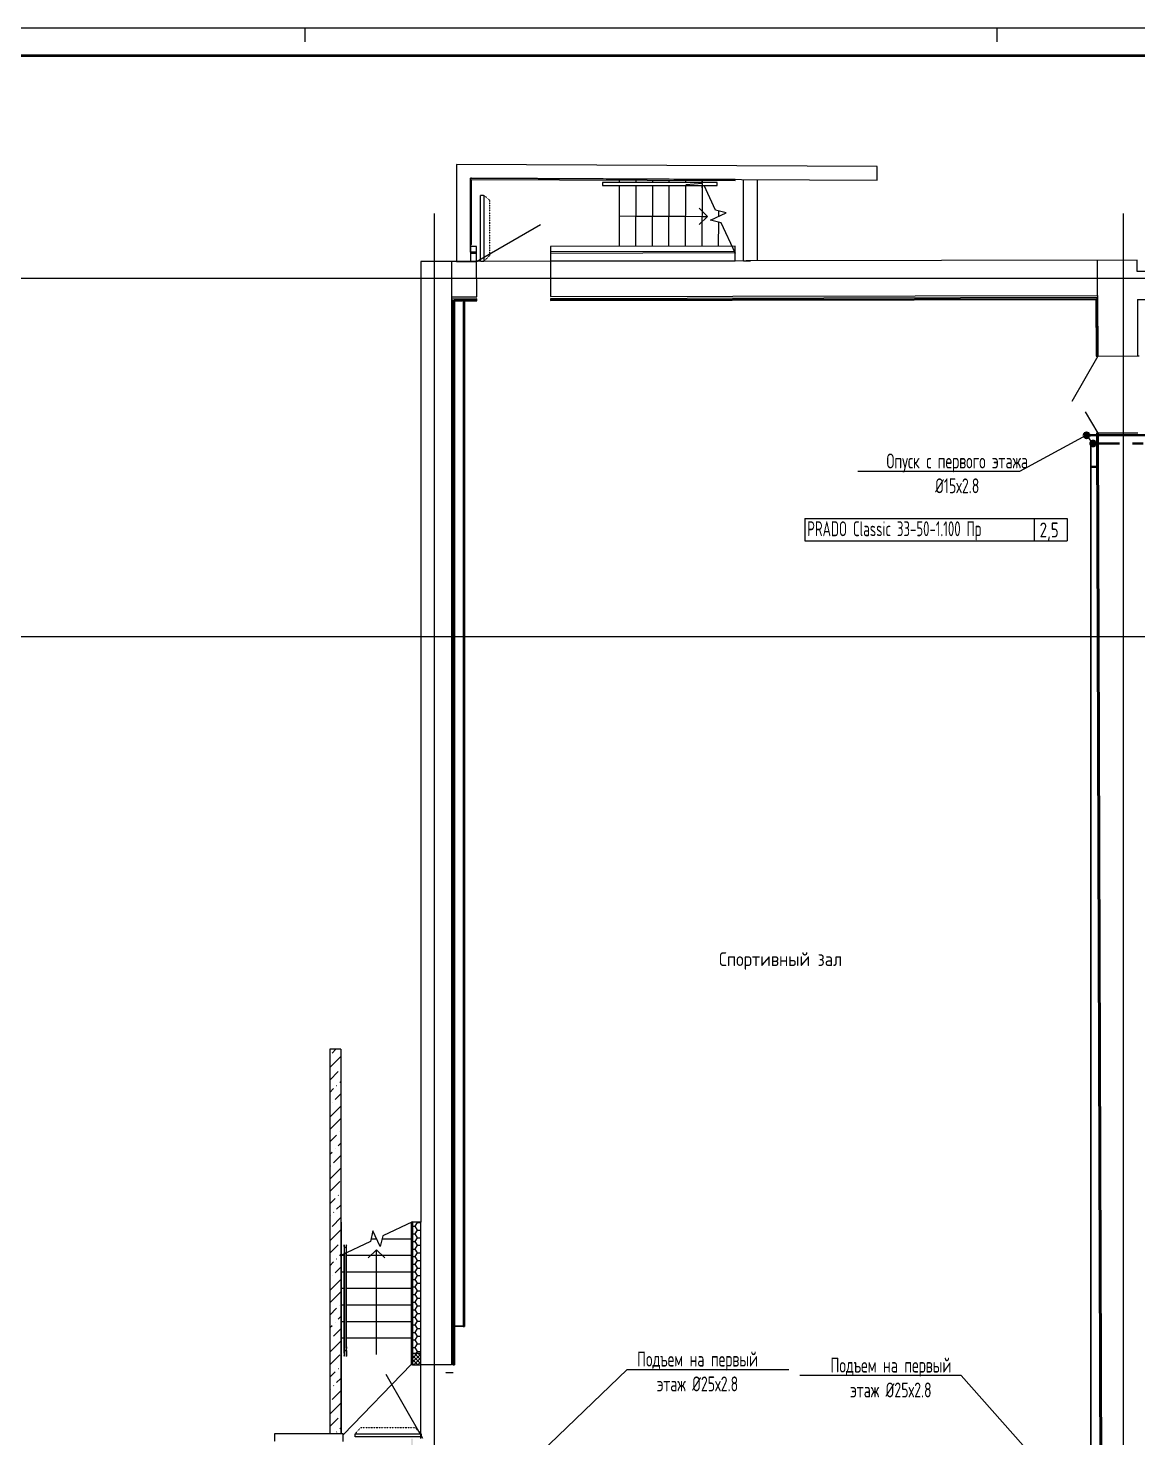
# Model space of a CAD drawing. Header units: millimetres. Extents: x -3929 to 624051, y 52832 to 514950.
# Drawn here: x 183430 to 203555, y 86660 to 112232 of the extents above; entities that cross this region are included whole.
import ezdxf
from ezdxf import colors
from ezdxf.entities.mleader import LeaderData, LeaderLine
from ezdxf.enums import TextEntityAlignment as Align
from ezdxf.math import Vec2, Vec3

# ---------------------------------------------------------------- set-up
doc = ezdxf.new("R2010")
doc.units = ezdxf.units.MM
for name, pattern in [('ADSK_Линия сетки', [25, 20, -2.5, 0, -2.5]), ('ADSK_Пунктирная_п1', [0.53, 0, -0.53]), ('ADSK_Штриховая_ш3 п1_5', [4.5, 3, -1.5]), ('ADSK_Штрихпунктирная 2 точки_ш15 п1_5 п1_5 п1_5', [19.5, 15, -1.5, 0, -1.5, 0, -1.5]), ('Hidden', [7.14375, 4.7625, -2.38125])]:
    doc.linetypes.add(name, pattern=pattern)
for name, color, linetype in [('9_Форматы', 7, 'Continuous'), ('ПРИБОРЫ', 3, 'Continuous'), ('статистика приборов', 252, 'Continuous'), ('стояки', 7, 'Continuous')]:
    doc.layers.add(name, color=color, linetype=linetype)
for name, color, linetype, lineweight in [('Аннотация', 7, 'Continuous', 18), ('Двери', 7, 'Continuous', 9), ('Лестницы', 7, 'Continuous', 9), ('Марки помещений', 7, 'Continuous', 20), ('ОВ-рамка', 7, 'Continuous', 30), ('ОВ-ТЕКСТ', 7, 'Continuous', 25), ('Ограждение', 7, 'Continuous', 9), ('Оси', 253, 'Continuous', 9), ('Перекрытие', 7, 'Continuous', 18), ('Стены внутренние', 7, 'Continuous', 18), ('Стены наружные', 7, 'Continuous', 18), ('Стены несущие', 7, 'Continuous', 30), ('Стены отделка', 7, 'Continuous', 30), ('Стены перегородки', 7, 'Continuous', 30), ('Стены штриховка', 7, 'Continuous', 9), ('Стрелки вверх', 7, 'Continuous', 18), ('Узлы', 7, 'Continuous', 18)]:
    doc.layers.add(name, color=color, linetype=linetype, lineweight=lineweight)
doc.layers.add('Линии', color=7, linetype='Continuous', lineweight=9, true_color=0x00a600)
doc.layers.add('т11.2', color=7, linetype='Continuous', true_color=0x6d366d)
doc.layers.add('т21.2', color=7, linetype='Continuous', true_color=0x004285)
doc.styles.add('GOST Common_2', font='GOST_Common.ttf', dxfattribs={"width": 0.9, "height": 250})
doc.styles.add('СТИЛЬ', font='simplex.shx', dxfattribs={"width": 0.65})

# ---------------------------------------------------------------- blocks, each defined once
blk = doc.blocks.new('подвал')
at = {"layer": 'Стены внутренние', "lineweight": 5}
for points in [[(382068.524, -320053.324), (382068.524, -302954.303), (382056.524, -302954.303), (382056.524, -320053.324)], [(382081.451, -320053.324), (382081.451, -302928.446), (382069.451, -302928.446), (382069.451, -320053.324)], [(393436.242, -325139.303), (393448.242, -325139.303), (393448.242, -305539.303), (393436.242, -305539.303), (393436.242, -324182.321)], [(393448.242, -305945.303), (393542.51, -305945.303), (393541.956, -305933.303), (393448.242, -305933.303)], [(382056.524, -321539.303), (382068.524, -321539.303), (382068.524, -320053.324), (382056.524, -320053.324), (382056.524, -321534.303)], [(382069.451, -321539.303), (382081.451, -321539.303), (382081.451, -320053.324), (382069.451, -320053.324)], [(381901.451, -321534.303), (382056.524, -321534.303), (382056.524, -321522.303), (381901.451, -321522.303)]]:
    blk.add_hatch(color=8, dxfattribs=at).paths.add_polyline_path(points)
at = {"layer": 'Стены наружные', "lineweight": 5}
blk.add_hatch(color=8, dxfattribs=at).paths.add_polyline_path([(381138.026, -320053.324), (381139.451, -320053.324), (381139.451, -319643.096), (381119.451, -319643.096), (381119.451, -320053.324)])
h = blk.add_hatch(color=8, dxfattribs=at)
h.paths.add_polyline_path([(381119.451, -324803.096), (381139.451, -324803.096), (381139.451, -323570.621), (381119.451, -323570.621), (381119.451, -324793.096)])
h.paths.add_polyline_path([(381119.451, -322230.621), (381139.451, -322230.621), (381139.451, -320053.324), (381119.451, -320053.324), (381119.451, -322219.275)])
at = {"layer": 'Аннотация', "color": 8, "lineweight": 5}
for p, q in [((386396.006, -300801.662), (386094.355, -300825.462)), ((386391.887, -300880.546), (386396.006, -300801.662))]:
    blk.add_line(p, q, dxfattribs=at)
at = {"layer": 'Двери', "color": 8, "lineweight": 5}
for p, q in [((382303.064, -302215.814), (383462.103, -301543.334)), ((393569.337, -303931.234), (393097.054, -304755.521)), ((393573.955, -305331.226), (393347.671, -304942.259)), ((381329.451, -323570.621), (380659.451, -322410.147))]:
    blk.add_line(p, q, dxfattribs=at)
at = {"layer": 'Лестницы', "color": 8, "lineweight": 5}
for p, q in [((384889.964, -300835.568), (384884.743, -301940.293)), ((384889.964, -300835.568), (384884.743, -301940.293)), ((384890.422, -300738.7), (384890.2, -300785.568)), ((384890.422, -300738.7), (384890.2, -300785.568)), ((385189.967, -300835.568), (385184.75, -301939.651)), ((385189.967, -300835.568), (385184.75, -301939.651)), ((385190.418, -300740.118), (385190.204, -300785.568)), ((385190.418, -300740.118), (385190.204, -300785.568)), ((385489.971, -300835.568), (385484.756, -301939.01)), ((385489.971, -300835.568), (385484.756, -301939.01)), ((385490.415, -300741.535), (385490.207, -300785.568)), ((385490.415, -300741.535), (385490.207, -300785.568)), ((385789.974, -300835.568), (385784.762, -301938.368)), ((385789.974, -300835.568), (385784.762, -301938.368)), ((385790.412, -300742.953), (385790.21, -300785.568)), ((385790.412, -300742.953), (385790.21, -300785.568)), ((386089.977, -300835.568), (386084.769, -301937.727)), ((386089.977, -300835.568), (386084.769, -301937.727)), ((386090.408, -300744.371), (386090.214, -300785.568)), ((386090.408, -300744.371), (386090.214, -300785.568)), ((386404.894, -300785.568), (386377.333, -300725.726)), ((386389.981, -300835.568), (386384.775, -301937.085)), ((386389.981, -300835.568), (386384.775, -301937.085)), ((386390.366, -300754.024), (386390.217, -300785.568)), ((386390.366, -300754.024), (386390.217, -300785.568)), ((386635.031, -301285.25), (386427.922, -300835.568)), ((386545.401, -301464.151), (386829.244, -301333.423)), ((386739.614, -301512.324), (386545.401, -301464.151)), ((386829.244, -301333.423), (386635.031, -301285.25)), ((386687.797, -301298.338), (386687.322, -301398.787)), ((386687.797, -301298.338), (386687.322, -301398.787)), ((386686.848, -301499.235), (386684.782, -301936.443)), ((386686.848, -301499.235), (386684.782, -301936.443)), ((386997.312, -302071.847), (386739.614, -301512.324)), ((386984.279, -302043.549), (386984.145, -302071.785)), ((386984.279, -302043.549), (386984.145, -302071.785)), ((386984.145, -302071.785), (386997.312, -302071.847)), ((381138.026, -319639.996), (380601.315, -319890.269)), ((381131.378, -319643.096), (381138.026, -319643.096)), ((381131.378, -319643.096), (381138.026, -319643.096)), ((381138.026, -319643.096), (381138.026, -319639.996)), ((380421.992, -319801.485), (380374.738, -319995.923)), ((380554.06, -320084.706), (380421.992, -319801.485)), ((380601.315, -319890.269), (380554.06, -320084.706)), ((380374.738, -319995.923), (379838.026, -320246.196)), ((380387.577, -319943.096), (380488.026, -319943.096)), ((380387.577, -319943.096), (380488.026, -319943.096)), ((380588.476, -319943.096), (381119.451, -319943.096)), ((380588.476, -319943.096), (381119.451, -319943.096)), ((379849.451, -320243.096), (379899.451, -320243.096)), ((379849.451, -320243.096), (379899.451, -320243.096)), ((379939.451, -320243.096), (381119.451, -320243.096)), ((379939.451, -320243.096), (381119.451, -320243.096)), ((379849.451, -320543.096), (379899.451, -320543.096)), ((379849.451, -320543.096), (379899.451, -320543.096)), ((379939.451, -320543.096), (381119.451, -320543.096)), ((379939.451, -320543.096), (381119.451, -320543.096)), ((379849.451, -320843.096), (379899.451, -320843.096)), ((379849.451, -320843.096), (379899.451, -320843.096)), ((379939.451, -320843.096), (381119.451, -320843.096)), ((379939.451, -320843.096), (381119.451, -320843.096)), ((379849.451, -321143.096), (379899.451, -321143.096)), ((379849.451, -321143.096), (379899.451, -321143.096)), ((379939.451, -321143.096), (381119.451, -321143.096)), ((379939.451, -321143.096), (381119.451, -321143.096)), ((379849.451, -321443.096), (379899.451, -321443.096)), ((379849.451, -321443.096), (379899.451, -321443.096)), ((379939.451, -321443.096), (381119.451, -321443.096)), ((379939.451, -321443.096), (381119.451, -321443.096)), ((379849.451, -321743.096), (379899.451, -321743.096)), ((379849.451, -321743.096), (379899.451, -321743.096)), ((379939.451, -321743.096), (381119.451, -321743.096)), ((379939.451, -321743.096), (381119.451, -321743.096))]:
    blk.add_line(p, q, dxfattribs=at)
at = {"layer": 'Линии', "color": 8, "lineweight": 5}
for p, q in [((386666.8, -300785.568), (384585.851, -300785.568)), ((384585.851, -300785.568), (384585.851, -300835.568)), ((384585.851, -300835.568), (386666.8, -300835.568)), ((386666.8, -300835.568), (386666.8, -300785.568)), ((381289.451, -319643.096), (381139.451, -319643.096)), ((381139.451, -319643.096), (381139.451, -322027.97)), ((381289.451, -322027.97), (381289.451, -319643.096)), ((381139.451, -322027.97), (381139.451, -322230.621)), ((381289.451, -322027.97), (381139.451, -322027.97)), ((381289.451, -322230.621), (381289.451, -322027.97)), ((381139.451, -322230.621), (381289.451, -322230.621))]:
    blk.add_line(p, q, dxfattribs=at)
at = {"layer": 'Линии', "color": 8, "linetype": 'ADSK_Штрихпунктирная 2 точки_ш15 п1_5 п1_5 п1_5', "lineweight": 5}
for p, q in [((382373.064, -302215.536), (382373.064, -301015.536)), ((382373.064, -301015.536), (382433.064, -301015.536)), ((382433.064, -301015.536), (382433.064, -302215.536)), ((382433.064, -302215.536), (382373.064, -302215.536)), ((380098.731, -323540.621), (380098.731, -323480.621)), ((380098.731, -323480.621), (381298.731, -323480.621)), ((381298.731, -323480.621), (381298.731, -323540.621)), ((381298.731, -323540.621), (380098.731, -323540.621))]:
    blk.add_line(p, q, dxfattribs=at)
at = {"layer": 'Линии', "color": 8, "linetype": 'ADSK_Пунктирная_п1', "lineweight": 5, "ltscale": 0.5}
for p, q in [((382539.13, -301109.341), (382433.064, -301015.536)), ((382539.13, -302109.47), (382539.13, -301109.341)), ((382433.064, -302215.536), (382539.13, -302109.47)), ((380192.536, -323374.555), (380098.731, -323480.621)), ((381192.665, -323374.555), (380192.536, -323374.555)), ((381298.731, -323480.621), (381192.665, -323374.555))]:
    blk.add_line(p, q, dxfattribs=at)
at = {"layer": 'Линии', "color": 8, "linetype": 'ADSK_Штриховая_ш3 п1_5', "lineweight": 5}
for p, q in [((381879.451, -322374.555), (381739.451, -322374.555)), ((378634.451, -323480.621), (378634.451, -323620.621)), ((379884.451, -323480.621), (378634.451, -323480.621)), ((379884.451, -323620.621), (379884.451, -323480.621))]:
    blk.add_line(p, q, dxfattribs=at)
at = {"layer": 'Ограждение', "color": 8, "lineweight": 5}
for p, q in [((379899.451, -320053.324), (379899.451, -320062.907)), ((379899.451, -320062.907), (379899.451, -321903.312)), ((379939.451, -320062.907), (379939.451, -320053.324)), ((379939.451, -321903.312), (379939.451, -320062.907)), ((379939.451, -320198.9), (379899.451, -320217.553)), ((379899.451, -321912.396), (379899.451, -320217.553)), ((379934.451, -320201.232), (379904.451, -320215.221)), ((379904.451, -321923.096), (379904.451, -320215.221)), ((379934.451, -321923.096), (379934.451, -320201.232)), ((379939.451, -321912.396), (379939.451, -320198.9)), ((379899.451, -321935.106), (379899.451, -321912.396)), ((379899.451, -321935.106), (379899.451, -321973.096)), ((379899.451, -321973.096), (379899.451, -321935.106)), ((379911.927, -321923.096), (379904.451, -321923.096)), ((379934.451, -321923.096), (379926.714, -321923.096)), ((379939.451, -321935.106), (379939.451, -321912.396)), ((379939.451, -321973.096), (379939.451, -321935.106)), ((379939.451, -321973.096), (379939.451, -321935.106)), ((379899.451, -321973.096), (379939.451, -321973.096)), ((379899.451, -321973.096), (379899.451, -321983.096)), ((379899.451, -321983.096), (379899.451, -321973.096)), ((379899.451, -321978.173), (379899.451, -321974.175)), ((379917.115, -321973.096), (379921.788, -321973.096)), ((379919.451, -321973.096), (379917.115, -321973.096)), ((379921.788, -321973.096), (379919.451, -321973.096)), ((379939.451, -321973.096), (379939.451, -321977.095)), ((379939.451, -321983.096), (379939.451, -321973.096)), ((379939.451, -321983.096), (379939.451, -321973.096))]:
    blk.add_line(p, q, dxfattribs=at)
at = {"layer": 'Ограждение', "color": 8, "lineweight": 5, "flags": 128}
for points in [[(379899.451, -320062.907), (379899.572, -320058.087), (379899.931, -320053.324)], [(379939.451, -320062.907), (379939.067, -320071.498), (379937.929, -320079.759), (379936.081, -320087.372), (379933.594, -320094.044), (379930.563, -320099.521), (379927.105, -320103.59), (379923.353, -320106.096), (379919.451, -320106.942), (379915.55, -320106.096), (379911.798, -320103.59), (379908.34, -320099.521), (379905.309, -320094.044), (379902.822, -320087.372), (379900.974, -320079.759), (379899.836, -320071.498), (379899.451, -320062.907)], [(379939.451, -320062.907), (379939.331, -320058.087), (379938.972, -320053.324)], [(379899.451, -321935.106), (379899.451, -321932.306), (379899.451, -321929.512), (379899.451, -321926.726), (379899.451, -321923.953), (379899.451, -321921.199), (379899.451, -321918.466), (379899.451, -321915.761), (379899.451, -321913.086), (379899.451, -321910.446), (379899.451, -321907.846), (379899.451, -321905.29), (379899.451, -321903.312)], [(379939.451, -321903.312), (379939.451, -321905.832), (379939.451, -321908.398), (379939.451, -321911.007), (379939.451, -321913.654), (379939.451, -321916.336), (379939.451, -321919.048), (379939.451, -321921.785), (379939.451, -321924.544), (379939.451, -321927.32), (379939.451, -321930.108), (379939.451, -321932.904), (379939.451, -321935.106)], [(379899.451, -321973.096), (379899.451, -321977.095), (379899.451, -321981.087), (379899.451, -321985.067), (379899.451, -321989.028), (379899.451, -321992.963), (379899.451, -321996.866), (379899.451, -322000.731), (379899.451, -322004.552), (379899.451, -322008.323), (379899.451, -322012.038), (379899.451, -322015.69), (379899.451, -322019.274), (379899.451, -322022.784), (379899.451, -322026.214), (379899.451, -322029.56), (379899.451, -322032.815), (379899.451, -322035.975), (379899.451, -322039.034), (379899.451, -322041.988), (379899.451, -322044.831), (379899.451, -322047.56), (379899.451, -322050.17), (379899.451, -322052.656), (379899.451, -322055.015), (379899.451, -322057.243), (379899.451, -322059.336), (379899.451, -322061.292), (379899.451, -322063.106), (379899.451, -322064.776), (379899.451, -322066.3), (379899.451, -322067.674), (379899.451, -322068.897), (379899.451, -322069.967), (379899.451, -322070.882), (379899.451, -322071.641), (379899.451, -322072.242), (379899.451, -322072.684), (379899.451, -322072.967), (379899.451, -322073.09), (379899.451, -322073.096)], [(379899.451, -322021.711), (379899.451, -322020.229), (379899.451, -322016.664), (379899.451, -322013.03), (379899.451, -322009.332), (379899.451, -322005.575), (379899.451, -322001.767), (379899.451, -321997.913), (379899.451, -321994.02), (379899.451, -321990.092), (379899.451, -321986.138), (379899.451, -321982.163), (379899.451, -321978.178)], [(379899.451, -322073.096), (379899.451, -322073.016), (379899.451, -322072.776), (379899.451, -322072.377), (379899.451, -322071.819), (379899.451, -322071.102), (379899.451, -322070.23), (379899.451, -322069.201), (379899.451, -322068.019), (379899.451, -322066.685), (379899.451, -322065.202), (379899.451, -322063.571), (379899.451, -322061.795), (379899.451, -322060.583)], [(379899.742, -322076.495), (379899.622, -322075.704), (379899.534, -322074.909), (379899.477, -322074.111), (379899.453, -322073.312), (379899.451, -322073.096)], [(379901.449, -322081.809), (379901.115, -322081.083), (379900.811, -322080.343), (379900.536, -322079.592), (379900.291, -322078.83)], [(379939.451, -322073.096), (379939.435, -322073.896), (379939.387, -322074.694), (379939.308, -322075.49), (379939.196, -322076.282), (379939.053, -322077.069), (379938.878, -322077.85), (379938.672, -322078.623), (379938.436, -322079.387), (379938.169, -322080.141), (379937.873, -322080.884), (379937.546, -322081.615), (379937.191, -322082.331)], [(379939.451, -322073.096), (379939.451, -322073.016), (379939.451, -322072.776), (379939.451, -322072.377), (379939.451, -322071.819), (379939.451, -322071.102), (379939.451, -322070.23), (379939.451, -322069.201), (379939.451, -322068.019), (379939.451, -322066.685), (379939.451, -322065.202), (379939.451, -322063.571), (379939.451, -322061.795), (379939.451, -322059.878), (379939.451, -322057.821), (379939.451, -322055.629), (379939.451, -322053.305), (379939.451, -322050.853), (379939.451, -322048.276), (379939.451, -322045.579), (379939.451, -322042.766), (379939.451, -322039.842), (379939.451, -322036.811), (379939.451, -322033.678), (379939.451, -322030.448), (379939.451, -322027.126), (379939.451, -322023.718), (379939.451, -322020.229), (379939.451, -322016.664), (379939.451, -322013.03), (379939.451, -322009.332), (379939.451, -322005.575), (379939.451, -322001.767), (379939.451, -321997.913), (379939.451, -321994.02), (379939.451, -321990.092), (379939.451, -321986.138), (379939.451, -321982.163), (379939.451, -321978.173), (379939.451, -321974.175), (379939.451, -321973.096)], [(379939.451, -321978.178), (379939.451, -321981.087), (379939.451, -321985.067), (379939.451, -321989.028), (379939.451, -321992.963), (379939.451, -321996.866), (379939.451, -322000.731), (379939.451, -322004.552), (379939.451, -322008.323), (379939.451, -322012.038), (379939.451, -322015.69), (379939.451, -322019.274), (379939.451, -322022.784), (379939.451, -322026.214), (379939.451, -322029.56), (379939.451, -322032.815), (379939.451, -322035.975), (379939.451, -322039.034), (379939.451, -322041.988)], [(379939.451, -322043.006), (379939.451, -322044.831), (379939.451, -322047.56), (379939.451, -322050.17), (379939.451, -322052.656), (379939.451, -322055.015), (379939.451, -322057.243), (379939.451, -322059.336), (379939.451, -322061.292), (379939.451, -322063.106), (379939.451, -322064.776), (379939.451, -322066.3), (379939.451, -322067.674), (379939.451, -322068.897), (379939.451, -322069.967), (379939.451, -322070.882), (379939.451, -322071.641), (379939.451, -322072.242), (379939.451, -322072.684), (379939.451, -322072.967), (379939.451, -322073.09), (379939.451, -322073.096)]]:
    blk.add_lwpolyline(points, dxfattribs=at)
at = {"layer": 'Оси', "color": 8, "linetype": 'ADSK_Линия сетки', "lineweight": 5}
for p, q in [((381536.62, -349917.118), (381536.62, -301342.622)), ((394036.62, -349917.118), (394036.62, -301342.622)), ((353372.326, -302520.621), (419602.055, -302520.621)), ((353372.326, -309020.621), (419602.055, -309020.621))]:
    blk.add_line(p, q, dxfattribs=at)
at = {"layer": 'Перекрытие', "color": 8, "lineweight": 5}
for p, q in [((383643.061, -302212.948), (382303.064, -302215.814)), ((381119.451, -322219.275), (379884.451, -323499.167))]:
    blk.add_line(p, q, dxfattribs=at)
at = {"layer": 'Стены внутренние', "color": 8, "lineweight": 5}
for p, q in [((387141.8, -302205.2), (387141.8, -300729.339)), ((387391.8, -300730.52), (387391.8, -302204.932)), ((387141.8, -302205.2), (387266.8, -302205.2)), ((381289.451, -323570.621), (381289.451, -322230.621))]:
    blk.add_line(p, q, dxfattribs=at)
at = {"layer": 'Стены внутренние', "color": 8, "linetype": 'Continuous', "lineweight": 5}
for p, q in [((379679.559, -316576.252), (379747.714, -316508.096)), ((379639.451, -316840.865), (379839.451, -316640.865)), ((379639.451, -317065.372), (379791.813, -316913.01)), ((379819.876, -317109.453), (379839.451, -317089.878)), ((379639.451, -317289.878), (379707.623, -317221.706)), ((379735.687, -317418.149), (379839.451, -317314.385)), ((379763.75, -317165.58), (379766.121, -317163.209)), ((379651.497, -317726.845), (379839.451, -317538.891)), ((379679.56, -317474.276), (379681.931, -317471.905)), ((379639.451, -317963.397), (379839.451, -317763.397)), ((379639.451, -318187.904), (379763.751, -318063.604)), ((379819.878, -318007.477), (379822.249, -318005.107)), ((379735.688, -318316.173), (379738.059, -318313.802)), ((379791.815, -318260.047), (379839.451, -318212.41)), ((379639.451, -318412.41), (379679.562, -318372.3)), ((379651.499, -318624.869), (379653.869, -318622.498)), ((379707.625, -318568.743), (379839.451, -318436.917)), ((379639.451, -318861.423), (379839.451, -318661.423)), ((379639.451, -319085.929), (379819.879, -318905.502)), ((379639.451, -319310.436), (379735.69, -319214.198)), ((379763.753, -319410.64), (379839.451, -319334.942)), ((379791.816, -319158.071), (379794.187, -319155.7)), ((379639.451, -319534.942), (379651.5, -319522.894)), ((379679.564, -319719.336), (379839.451, -319559.449)), ((379707.627, -319466.767), (379709.998, -319464.396)), ((379639.451, -319983.955), (379839.451, -319783.955)), ((379639.451, -320208.461), (379791.847, -320056.066)), ((379639.451, -320432.968), (379707.656, -320364.763)), ((379763.783, -320308.636), (379766.154, -320306.265)), ((379819.909, -320252.51), (379839.451, -320232.968)), ((379679.593, -320617.333), (379681.964, -320614.962)), ((379735.719, -320561.206), (379839.451, -320457.474)), ((379639.451, -321106.487), (379839.451, -320906.487)), ((379651.529, -320869.903), (379839.451, -320681.981)), ((379819.908, -321150.537), (379822.279, -321148.166)), ((379639.451, -321330.993), (379763.781, -321206.663)), ((379791.844, -321403.107), (379839.451, -321355.5)), ((379639.451, -321555.5), (379679.591, -321515.36)), ((379707.654, -321711.803), (379839.451, -321580.006)), ((379735.718, -321459.233), (379738.089, -321456.862)), ((379639.451, -322004.513), (379839.451, -321804.513)), ((379651.528, -321767.93), (379653.898, -321765.559)), ((379639.451, -322229.019), (379819.907, -322048.564)), ((379639.451, -322453.525), (379735.716, -322357.26)), ((379791.843, -322301.134), (379794.214, -322298.763)), ((379639.451, -322678.032), (379651.526, -322665.957)), ((379679.589, -322862.4), (379839.451, -322702.538)), ((379707.653, -322609.83), (379710.024, -322607.459)), ((379763.779, -322553.704), (379839.451, -322478.032)), ((379639.451, -323127.045), (379839.451, -322927.045)), ((379639.451, -323351.551), (379791.842, -323199.161)), ((379763.778, -323451.731), (379766.149, -323449.36)), ((379819.905, -323395.604), (379839.451, -323376.057))]:
    blk.add_line(p, q, dxfattribs=at)
at = {"layer": 'Стены несущие', "color": 8, "lineweight": 5}
for p, q in [((381938.577, -300454.747), (381938.577, -302216.326)), ((389569.145, -300490.807), (381938.577, -300454.747)), ((382188.577, -302046.058), (382188.577, -300705.932)), ((382188.577, -300705.932), (389567.964, -300740.804)), ((389567.964, -300740.804), (389569.145, -300490.807)), ((382303.064, -302215.814), (381289.451, -302217.981)), ((381289.451, -302217.981), (381289.451, -319643.096)), ((381938.577, -302216.326), (382188.577, -302216.326)), ((382188.534, -302046.058), (382188.577, -302066.058)), ((382188.577, -302066.058), (382188.577, -302216.326)), ((382188.577, -302216.059), (382303.064, -302215.814)), ((382304.432, -302855.812), (382303.064, -302215.814)), ((394283.598, -302190.195), (383643.061, -302212.948)), ((383643.061, -302212.948), (386993.644, -302205.784)), ((383643.061, -302212.948), (383644.429, -302852.947)), ((394284.275, -302395.621), (394283.598, -302190.195)), ((399582.785, -302395.621), (394284.275, -302395.621)), ((381849.451, -302856.785), (382304.432, -302855.812)), ((381849.451, -302856.785), (381849.451, -322230.621)), ((382056.524, -302954.303), (382056.524, -321522.303)), ((382056.524, -302954.303), (382068.524, -302954.303)), ((382068.524, -302954.303), (382068.524, -321539.303)), ((382069.451, -302928.446), (382069.451, -321539.303)), ((382069.451, -302928.446), (382081.451, -302928.446)), ((382081.451, -302928.446), (382081.451, -321539.303)), ((383644.429, -302852.947), (393565.71, -302831.732)), ((393565.71, -302831.732), (393569.337, -303931.234)), ((394285.958, -302905.621), (399072.785, -302905.621)), ((394285.958, -302905.621), (394289.333, -303928.859)), ((393569.337, -303931.234), (394289.333, -303928.859)), ((393436.242, -305539.303), (393436.242, -325139.303)), ((393448.242, -305539.303), (393436.242, -305539.303)), ((393448.242, -325139.303), (393448.242, -305539.303)), ((394293.952, -305328.851), (393573.955, -305331.226)), ((393573.955, -305331.226), (393639.489, -325197.17)), ((393542.51, -305933.303), (393436.242, -305933.303)), ((393436.242, -305945.303), (393542.51, -305945.303)), ((393542.51, -305945.303), (393542.51, -305933.303)), ((379839.451, -316508.096), (379639.451, -316508.096)), ((379639.451, -316508.096), (379639.451, -323480.621)), ((379839.451, -316508.096), (379839.451, -323480.621)), ((381889.451, -321522.303), (382056.524, -321522.303)), ((381889.451, -321522.303), (381889.451, -321534.303)), ((382056.524, -321534.303), (381889.451, -321534.303)), ((382056.524, -321539.303), (382056.524, -321534.303)), ((382056.524, -321539.303), (382068.524, -321539.303)), ((382069.451, -321539.303), (382081.451, -321539.303)), ((381849.451, -322230.621), (381289.451, -322230.621))]:
    blk.add_line(p, q, dxfattribs=at)
at = {"layer": 'Стены отделка', "color": 8, "lineweight": 5}
for p, q in [((382208.577, -300705.932), (382188.577, -300705.932)), ((386990.493, -300728.624), (382208.577, -300706.026)), ((382208.577, -300726.026), (386990.398, -300748.624)), ((382208.577, -301906.816), (382208.577, -300726.026)), ((386990.398, -300748.624), (386990.493, -300728.624)), ((382188.577, -301906.816), (382208.577, -301906.816)), ((382302.7, -302045.814), (382188.534, -302046.058)), ((382302.743, -302065.814), (382302.7, -302045.814)), ((382303.064, -302215.814), (382302.743, -302065.814)), ((386984.068, -302035.804), (383642.697, -302042.949)), ((383642.697, -302042.949), (383642.74, -302062.949)), ((383642.74, -302062.949), (383643.061, -302212.948)), ((386984.111, -302055.804), (386984.068, -302035.804)), ((386993.324, -302055.784), (386984.111, -302055.804)), ((386993.644, -302205.784), (386993.324, -302055.784)), ((382304.518, -302895.812), (381849.451, -302896.786)), ((381849.451, -302916.786), (381869.451, -302916.743)), ((381869.451, -302916.743), (381869.451, -322230.621)), ((381889.451, -302916.7), (381889.451, -322230.621)), ((381901.451, -302928.674), (382304.586, -302927.812)), ((381901.451, -302928.674), (381901.451, -322230.621)), ((382304.561, -302915.812), (382304.518, -302895.812)), ((382304.586, -302927.812), (382304.561, -302915.812)), ((393555.92, -302871.753), (383644.515, -302892.947)), ((383644.515, -302892.947), (383644.558, -302912.947)), ((383644.558, -302912.947), (383644.583, -302924.947)), ((383644.583, -302924.947), (393533.948, -302903.8)), ((393533.948, -302903.8), (393537.337, -303931.34)), ((393545.908, -302891.774), (393555.962, -302891.753)), ((393546.191, -302977.417), (393545.908, -302891.774)), ((393566.19, -302977.351), (393546.191, -302977.417)), ((393555.962, -302891.753), (393555.92, -302871.753)), ((393569.337, -303931.234), (393566.19, -302977.351)), ((394285.958, -302905.621), (394285.958, -302925.621)), ((393537.337, -303931.34), (393569.337, -303931.234)), ((394289.333, -303928.859), (394321.333, -303928.753)), ((393573.955, -305331.226), (393541.956, -305331.332)), ((393541.956, -305331.332), (393607.384, -325165.17)), ((393639.49, -325197.231), (393573.955, -305331.226)), ((379849.451, -319643.096), (379839.451, -319643.096)), ((379849.451, -323480.621), (379849.451, -319643.096)), ((381119.451, -322230.621), (381119.451, -319643.096)), ((381131.378, -319643.096), (381119.451, -319643.096)), ((381139.451, -319643.096), (381138.026, -319643.096)), ((381139.451, -322230.621), (381119.451, -322230.621)), ((381869.451, -322230.621), (381901.451, -322230.621))]:
    blk.add_line(p, q, dxfattribs=at)
at = {"layer": 'Стены перегородки', "color": 8, "lineweight": 5}
for p, q in [((382302.486, -301945.814), (382188.321, -301946.059)), ((382188.321, -301946.059), (382188.577, -302066.058)), ((382302.743, -302065.814), (382302.486, -301945.814)), ((386993.074, -301935.784), (383642.483, -301942.949)), ((383642.483, -301942.949), (383642.74, -302062.949)), ((386993.331, -302055.784), (386993.074, -301935.784)), ((382188.577, -302066.058), (382302.743, -302065.814)), ((383642.74, -302062.949), (386993.331, -302055.784))]:
    blk.add_line(p, q, dxfattribs=at)
at = {"layer": 'Стены штриховка', "color": 8, "lineweight": 5}
for p, q in [((381849.451, -302216.784), (381849.451, -302856.785)), ((382188.577, -302066.058), (382302.743, -302065.814)), ((383642.74, -302062.949), (386984.111, -302055.804)), ((393565.71, -302831.732), (393563.599, -302191.735)), ((382304.561, -302915.812), (381889.451, -302916.7)), ((381899.451, -302926.679), (382304.582, -302925.812)), ((381899.451, -322230.621), (381899.451, -302926.679)), ((393545.908, -302891.774), (383644.558, -302912.947)), ((383644.579, -302922.947), (393535.941, -302901.796)), ((393535.941, -302901.796), (393539.337, -303931.333)), ((393546.191, -302977.417), (393549.337, -303931.3)), ((393543.956, -305331.325), (393609.39, -325167.17)), ((393553.956, -305331.292), (393619.39, -325167.17))]:
    blk.add_line(p, q, dxfattribs=at)
at = {"layer": 'Стрелки вверх', "color": 8, "lineweight": 5}
for p, q in [((384887.343, -301390.281), (385187.339, -301391.698)), ((385187.339, -301391.698), (385487.336, -301393.116)), ((385487.336, -301393.116), (385787.332, -301394.534)), ((385787.332, -301394.534), (386087.329, -301395.951)), ((386087.329, -301395.951), (386387.326, -301397.369)), ((386487.325, -301397.842), (386336.617, -301547.131)), ((386487.325, -301397.842), (386338.035, -301247.134)), ((386387.326, -301397.369), (386487.325, -301397.842)), ((380488.026, -320143.096), (380338.026, -320293.096)), ((380488.026, -320243.096), (380488.026, -320143.096)), ((380488.026, -320143.096), (380638.026, -320293.096)), ((380488.026, -320543.096), (380488.026, -320243.096)), ((380488.026, -320843.096), (380488.026, -320543.096)), ((380488.026, -321143.096), (380488.026, -320843.096)), ((380488.026, -321443.096), (380488.026, -321143.096)), ((380488.026, -321743.096), (380488.026, -321443.096)), ((380488.026, -322043.096), (380488.026, -321743.096))]:
    blk.add_line(p, q, dxfattribs=at)
at = {"layer": 'Узлы', "color": 8, "linetype": 'Continuous', "lineweight": 5}
for p, q in [((381227.347, -319650.125), (381223.289, -319643.096)), ((381139.451, -319719.005), (381187.492, -319719.005)), ((381139.451, -319856.487), (381187.493, -319856.487)), ((381227.347, -319787.607), (381187.66, -319718.867)), ((381227.347, -319925.089), (381187.66, -319856.349)), ((381187.695, -319719.081), (381227.383, -319650.341)), ((381187.696, -319856.563), (381227.383, -319787.822)), ((381227.179, -319650.264), (381289.451, -319650.264)), ((381227.18, -319787.746), (381289.451, -319787.746)), ((381227.383, -319650.341), (381227.383, -319650.341)), ((381227.383, -319650.341), (381227.383, -319650.341)), ((381227.383, -319787.822), (381227.383, -319787.822)), ((381227.383, -319787.822), (381227.383, -319787.822)), ((381139.451, -319993.969), (381187.494, -319993.969)), ((381139.451, -320131.451), (381187.495, -320131.451)), ((381227.348, -320062.572), (381187.66, -319993.831)), ((381227.348, -320200.054), (381187.66, -320131.313)), ((381187.696, -319994.044), (381227.384, -319925.303)), ((381187.697, -320131.525), (381227.384, -320062.784)), ((381227.181, -319925.228), (381289.451, -319925.228)), ((381227.182, -320062.71), (381289.451, -320062.71)), ((381227.384, -319925.303), (381227.384, -319925.303)), ((381227.384, -319925.303), (381227.384, -319925.303)), ((381227.384, -320062.784), (381227.384, -320062.784)), ((381227.384, -320062.784), (381227.384, -320062.784)), ((381139.451, -320268.933), (381187.496, -320268.933)), ((381139.451, -320406.415), (381187.497, -320406.415)), ((381227.348, -320337.536), (381187.66, -320268.795)), ((381227.348, -320475.018), (381187.66, -320406.277)), ((381187.697, -320269.006), (381227.385, -320200.266)), ((381187.698, -320406.488), (381227.385, -320337.747)), ((381227.183, -320200.192), (381289.451, -320200.192)), ((381227.184, -320337.674), (381289.451, -320337.674)), ((381227.385, -320200.266), (381227.385, -320200.266)), ((381227.385, -320200.266), (381227.385, -320200.266)), ((381227.385, -320337.747), (381227.385, -320337.747)), ((381227.385, -320337.747), (381227.385, -320337.747)), ((381139.451, -320543.897), (381187.498, -320543.897)), ((381227.348, -320612.5), (381187.66, -320543.759)), ((381187.698, -320543.969), (381227.386, -320475.228)), ((381187.699, -320681.45), (381227.386, -320612.709)), ((381227.185, -320475.156), (381289.451, -320475.156)), ((381227.186, -320612.638), (381289.451, -320612.638)), ((381227.386, -320475.228), (381227.386, -320475.228)), ((381227.386, -320475.228), (381227.386, -320475.228)), ((381227.386, -320612.709), (381227.386, -320612.709)), ((381227.386, -320612.709), (381227.386, -320612.709)), ((381139.451, -320681.379), (381187.499, -320681.379)), ((381139.451, -320818.861), (381187.5, -320818.861)), ((381227.348, -320749.982), (381187.66, -320681.241)), ((381227.348, -320887.464), (381187.66, -320818.723)), ((381187.699, -320818.931), (381227.386, -320750.19)), ((381187.699, -320956.412), (381227.387, -320887.672)), ((381227.187, -320750.12), (381289.451, -320750.12)), ((381227.188, -320887.602), (381289.451, -320887.602)), ((381227.386, -320750.19), (381227.386, -320750.19)), ((381227.386, -320750.19), (381227.386, -320750.19)), ((381227.387, -320887.672), (381227.387, -320887.672)), ((381227.387, -320887.672), (381227.387, -320887.672)), ((381139.451, -320956.343), (381187.501, -320956.343)), ((381139.451, -321093.825), (381187.502, -321093.825)), ((381227.348, -321024.946), (381187.66, -320956.205)), ((381227.348, -321162.428), (381187.66, -321093.687)), ((381187.7, -321093.894), (381227.387, -321025.153)), ((381187.7, -321231.375), (381227.388, -321162.634)), ((381227.189, -321025.084), (381289.451, -321025.084)), ((381227.19, -321162.566), (381289.451, -321162.566)), ((381227.387, -321025.153), (381227.387, -321025.153)), ((381227.387, -321025.153), (381227.387, -321025.153)), ((381227.388, -321162.634), (381227.388, -321162.634)), ((381227.388, -321162.634), (381227.388, -321162.634)), ((381139.451, -321231.307), (381187.503, -321231.307)), ((381139.451, -321368.789), (381187.504, -321368.789)), ((381227.348, -321299.91), (381187.66, -321231.169)), ((381227.348, -321437.392), (381187.66, -321368.652)), ((381187.701, -321368.856), (381227.388, -321300.115)), ((381187.701, -321506.337), (381227.389, -321437.597)), ((381227.191, -321300.048), (381289.451, -321300.048)), ((381227.192, -321437.53), (381289.451, -321437.53)), ((381227.388, -321300.115), (381227.388, -321300.115)), ((381227.388, -321300.115), (381227.388, -321300.115)), ((381227.389, -321437.597), (381227.389, -321437.597)), ((381227.389, -321437.597), (381227.389, -321437.597)), ((381139.451, -321506.271), (381187.505, -321506.271)), ((381139.451, -321643.753), (381187.506, -321643.753)), ((381227.348, -321574.874), (381187.661, -321506.134)), ((381227.348, -321712.357), (381187.661, -321643.616)), ((381187.702, -321643.819), (381227.389, -321575.078)), ((381227.193, -321575.012), (381289.451, -321575.012)), ((381227.389, -321575.078), (381227.389, -321575.078)), ((381227.389, -321575.078), (381227.389, -321575.078)), ((381139.451, -321781.235), (381187.507, -321781.235)), ((381139.451, -321918.717), (381187.508, -321918.717)), ((381227.348, -321849.839), (381187.661, -321781.098)), ((381227.348, -321987.321), (381187.661, -321918.58)), ((381187.702, -321781.3), (381227.39, -321712.559)), ((381187.703, -321918.781), (381227.39, -321850.04)), ((381227.194, -321712.494), (381289.451, -321712.494)), ((381227.195, -321849.976), (381289.451, -321849.976)), ((381227.39, -321712.559), (381227.39, -321712.559)), ((381227.39, -321712.559), (381227.39, -321712.559)), ((381227.39, -321850.04), (381227.39, -321850.04)), ((381227.39, -321850.04), (381227.39, -321850.04)), ((381139.451, -322044.238), (381155.719, -322027.97)), ((381139.451, -322114.948), (381226.43, -322027.97)), ((381139.451, -322185.659), (381289.451, -322035.659)), ((381289.451, -322214.403), (381139.451, -322064.403)), ((381234.959, -322230.621), (381139.451, -322135.114)), ((381165.2, -322230.621), (381289.451, -322106.37)), ((381289.451, -322143.692), (381173.729, -322027.97)), ((381204.038, -322027.97), (381227.391, -321987.521)), ((381227.196, -321987.458), (381289.451, -321987.458)), ((381227.391, -321987.521), (381227.391, -321987.521)), ((381227.391, -321987.521), (381227.391, -321987.521)), ((381235.911, -322230.621), (381289.451, -322177.08)), ((381289.451, -322072.982), (381244.44, -322027.97)), ((381164.248, -322230.621), (381139.451, -322205.824))]:
    blk.add_line(p, q, dxfattribs=at)
at = {"layer": 'Марки помещений', "color": 8, "lineweight": 5, "style": 'GOST Common_2', "width": 0.9}
blk.add_text('Спортивный зал', height=250, dxfattribs=at).set_placement((386698.19, -314996.963))
blk = doc.blocks.new('*U2998')
at = {"layer": '9_Форматы', "color": 7, "linetype": 'Continuous', "lineweight": 9, "ltscale": 100}
blk.add_lwpolyline([(5, -5), (5, 589), (-836, 589), (-836, -5)], close=True, dxfattribs=at)
at = {"layer": '9_Форматы', "color": 7, "linetype": 'Continuous', "lineweight": 15, "ltscale": 100}
for points in [[(-500.5, 589), (-500.5, 586.5)], [(-375, 589), (-375, 586.5)]]:
    blk.add_lwpolyline(points, dxfattribs=at)
at = {"layer": '9_Форматы', "color": 7, "linetype": 'Continuous', "lineweight": 9, "ltscale": 100, "const_width": 0.5}
blk.add_lwpolyline([(0, 0), (0, 584), (-816, 584), (-816, 0)], close=True, dxfattribs=at)

msp = doc.modelspace()

# ---------------------------------------------------------------- hatches: boundary and pattern name
at = {"layer": 'т11.2', "lineweight": 40}
h = msp.add_hatch(color=256, dxfattribs=at)
h.dxf.hatch_style = 1
h.paths.add_polyline_path([(202676.093, 104846.921, 1), (202576.093, 104846.921, 1)])
at = {"layer": 'т21.2', "lineweight": 40, "ltscale": 50}
h = msp.add_hatch(color=256, dxfattribs=at)
h.dxf.hatch_style = 1
h.paths.add_polyline_path([(202794.502, 104696.921, 1), (202694.502, 104696.921, 1)])

# ---------------------------------------------------------------- linework, layer by layer
at = {"layer": 'ПРИБОРЫ', "color": 7, "lineweight": 15}
for p, q in [((197516.616, 103334.078), (202276.236, 103334.078)), ((197516.616, 103334.078), (202276.236, 103334.078)), ((197516.616, 103334.078), (197516.616, 102934.078)), ((201676.236, 103334.078), (201676.236, 102934.078)), ((202276.236, 103334.078), (202276.236, 102934.078)), ((197516.616, 102934.078), (202276.236, 102934.078))]:
    msp.add_line(p, q, dxfattribs=at)
at = {"layer": 'т11.2', "lineweight": 40}
msp.add_line((202626.093, 104846.921), (203803.487, 104846.77), dxfattribs=at)
msp.add_circle((202626.093, 104846.921), 50, dxfattribs=at)
at = {"layer": 'т21.2', "linetype": 'Hidden', "lineweight": 40, "ltscale": 100}
msp.add_line((202744.502, 104696.921), (203653.487, 104696.921), dxfattribs=at)
at = {"layer": 'т21.2', "lineweight": 40, "ltscale": 50}
msp.add_circle((202744.502, 104696.921), 50, dxfattribs=at)

# ---------------------------------------------------------------- block references
at = {"layer": 'ОВ-рамка', "ltscale": 100, "transparency": 33554687, "xscale": 100, "yscale": 100, "zscale": 100}
msp.add_blockref('*U2998', (238498.26, 53331.692), dxfattribs=at)
at = {"layer": 'стояки', "color": 5, "lineweight": 40}
msp.add_blockref('подвал', (-190738.98, 410215.433), dxfattribs=at)

# ---------------------------------------------------------------- texts
at = {"layer": 'статистика приборов', "color": 7, "style": 'СТИЛЬ', "width": 0.6}
msp.add_text('PRADO Classic 33-50-1.100 Пр      ', height=270, dxfattribs=at).set_placement((197559.592, 103015.931))
at = {"layer": 'статистика приборов', "color": 7, "style": 'СТИЛЬ', "width": 0.7}
msp.add_text('2,5', height=270, dxfattribs=at).set_placement((201947.302, 102994.529), align=Align.CENTER)

# ---------------------------------------------------------------- leaders
at = {"layer": 'ОВ-ТЕКСТ', "color": 7}
ml = msp.add_multileader_mtext('Standard', dxfattribs=at)
ml.set_content('\\A1;Опуск с первого этажа %%C15х2.8 ', color=7, style='СТИЛЬ')
ml.set_leader_properties(color=7, lineweight=18)
ml.build(insert=Vec2(0, 0))
ml.multileader.update_dxf_attribs({"text_left_attachment_type": 6, "text_right_attachment_type": 6, "dogleg_length": 0.36, "arrow_head_size": 0.126})
ctx = ml.context
ctx.base_point, ctx.char_height, ctx.arrow_head_size, ctx.landing_gap_size, ctx.plane_origin = Vec3(199152.135, 104191.313), 270, 0.126, 0.063, Vec3(222182.028, 95880.854)
ctx.left_attachment, ctx.right_attachment, ctx.text_align_type = 6, 6, 1
notes = []
notes.append((ctx, [(1, (1, 1, 0), (201408.941, 104191.313), (-1, 0), 0.252, [(1, [(202744.502, 104696.921), (202626.093, 104846.921)], 0, [])])]))
ctx.mtext.insert, ctx.mtext.width, ctx.mtext.defined_height, ctx.mtext.alignment, ctx.mtext.flow_direction = Vec3(200280.412, 104515.313), 2900.40337, 1165.442, 2, 5
ml = msp.add_multileader_mtext('Standard', dxfattribs=at)
ml.set_content('\\A1;Подъем на первый этаж %%C25х2.8 ', color=7, style='СТИЛЬ')
ml.set_leader_properties(color=7, lineweight=18)
ml.build(insert=Vec2(0, 0))
ml.multileader.update_dxf_attribs({"text_left_attachment_type": 6, "text_right_attachment_type": 6, "dogleg_length": 0.36, "arrow_head_size": 0.126})
ctx = ml.context
ctx.base_point, ctx.char_height, ctx.arrow_head_size, ctx.landing_gap_size, ctx.plane_origin = Vec3(194295.426, 87898.763), 270, 0.126, 0.063, Vec3(210845.3, 79478.582)
ctx.left_attachment, ctx.right_attachment, ctx.text_align_type = 6, 6, 1
notes.append((ctx, [(0, (1, 1, 0), (194295.174, 87898.763), (1, 0), 0.252, [(1, [(191287.708, 85113.309), (191386.052, 85113.109)], 0, [])])]))
ctx.mtext.insert, ctx.mtext.width, ctx.mtext.defined_height, ctx.mtext.alignment, ctx.mtext.flow_direction = Vec3(195569.953, 88222.763), 2900.40337, 1165.442, 2, 5
ml = msp.add_multileader_mtext('Standard', dxfattribs=at)
ml.set_content('\\A1;Подъем на первый этаж %%C25х2.8 ', color=7, style='СТИЛЬ')
ml.set_leader_properties(color=7, lineweight=18)
ml.build(insert=Vec2(0, 0))
ml.multileader.update_dxf_attribs({"text_left_attachment_type": 6, "text_right_attachment_type": 6, "dogleg_length": 0.36, "arrow_head_size": 0.126})
ctx = ml.context
ctx.base_point, ctx.char_height, ctx.arrow_head_size, ctx.landing_gap_size, ctx.plane_origin = Vec3(197803.797, 87788.841), 270, 0.126, 0.063, Vec3(222183.685, 79478.382)
ctx.left_attachment, ctx.right_attachment, ctx.text_align_type = 6, 6, 1
notes.append((ctx, [(1, (1, 1, 0), (200353.104, 87788.841), (-1, 0), 0.252, [(1, [(202626.093, 85113.109), (202724.437, 85112.909)], 0, [])])]))
ctx.mtext.insert, ctx.mtext.width, ctx.mtext.defined_height, ctx.mtext.alignment, ctx.mtext.flow_direction = Vec3(199078.325, 88112.841), 2900.40337, 1165.442, 2, 5
for ctx, leaders in notes:
    for number, flags, end, landing, length, lines in leaders:
        leader = LeaderData()
        leader.index, (leader.has_last_leader_line, leader.has_dogleg_vector, leader.attachment_direction) = number, flags
        leader.last_leader_point, leader.dogleg_vector, leader.dogleg_length = Vec3(end), Vec3(landing), length
        for number, points, colour, breaks in lines:
            line = LeaderLine()
            line.index, line.vertices, line.color, line.breaks = number, Vec3.list(points), colors.encode_raw_color(colour), breaks
            leader.lines.append(line)
        ctx.leaders.append(leader)

doc.saveas('drawing.dxf')
